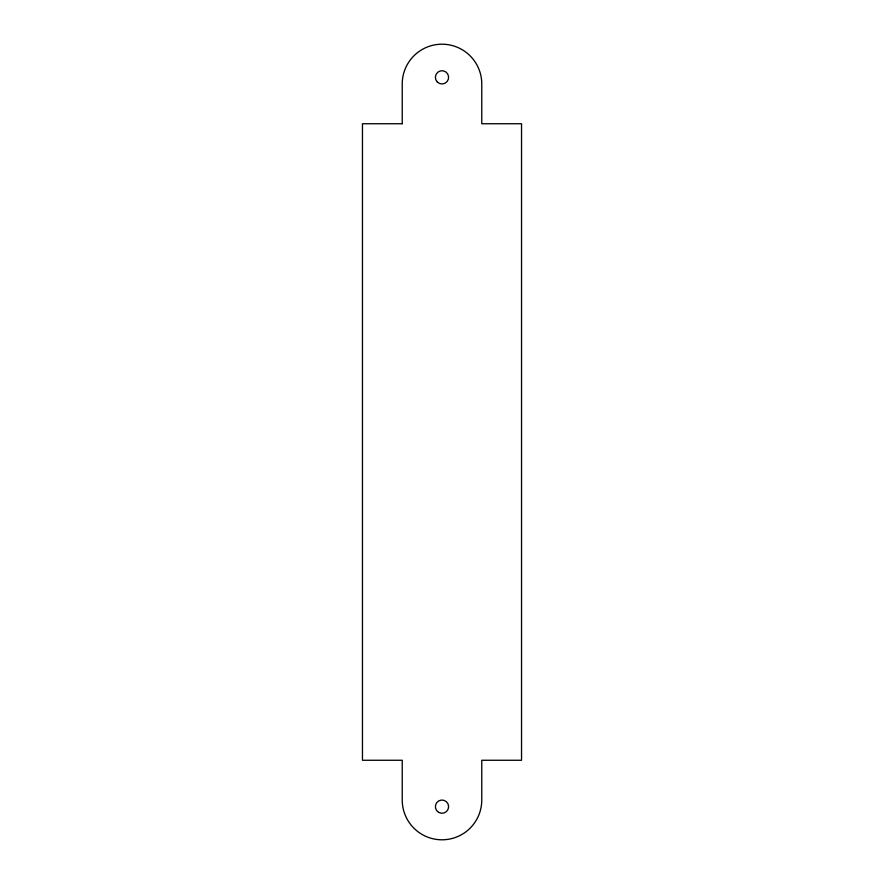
<?xml version="1.0" encoding="UTF-8"?>
<svg xmlns="http://www.w3.org/2000/svg" width="884" height="884" viewBox="0 0 884 884"><rect width="100%" height="100%" fill="white"/><g stroke="black" fill="none" stroke-linecap="round" stroke-linejoin="round"><path stroke-width="1.33" d="M402.231 123.738L362.462 123.738L362.462 760.262L402.231 760.262L402.231 800.031A39.769 39.769 0 0 0 442 839.8A39.769 39.769 0 0 0 481.769 800.031L481.769 760.262L521.538 760.262L521.538 123.738L481.769 123.738L481.769 83.969A39.769 39.769 0 0 0 442 44.2A39.769 39.769 0 0 0 402.231 83.969L402.231 123.738M438.685 812.396A6.63 6.63 0 0 0 448.63 806.661A6.63 6.63 0 0 0 438.685 800.915A6.63 6.63 0 0 0 438.685 812.396M437.315 82.035A6.63 6.63 0 0 0 448.398 79.063A6.63 6.63 0 0 0 440.287 70.941A6.63 6.63 0 0 0 437.315 82.035"/></g></svg>
